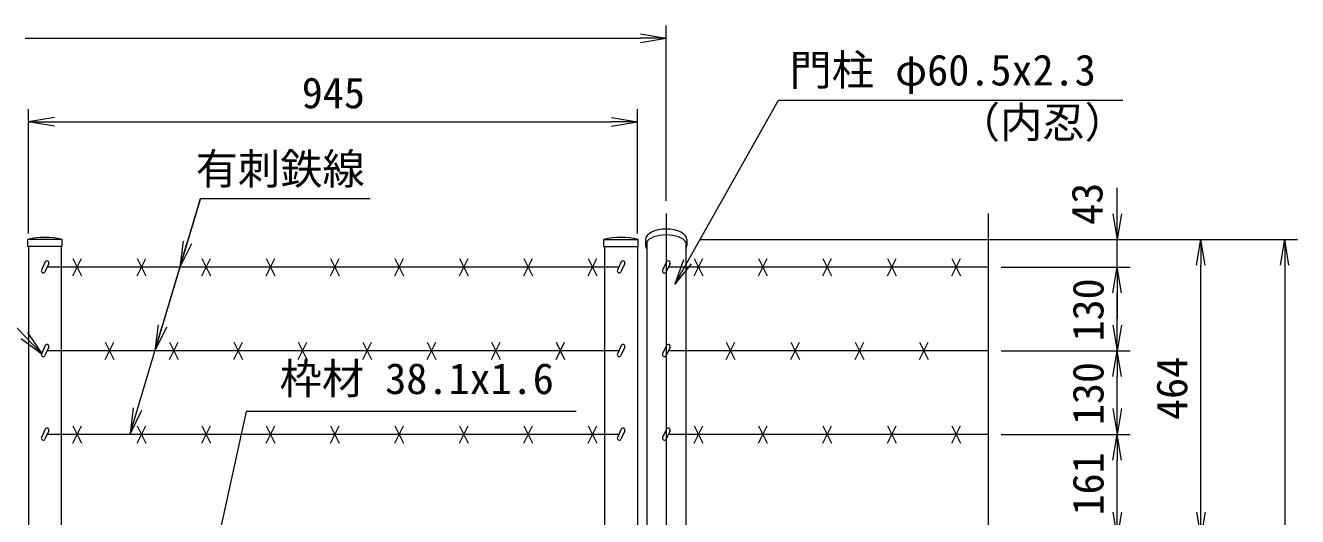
# Model space of a CAD drawing. Units: millimetres, scale not verified. Extents: x -4200 to 4200, y -2970 to 2970.
# Drawn here: x -2539 to -564, y 995 to 1758 of the extents above; entities that cross this region are included whole.
import ezdxf
from ezdxf.enums import TextEntityAlignment as Align

# ---------------------------------------------------------------- set-up
doc = ezdxf.new("R2010")
doc.units = ezdxf.units.MM
doc.header["$LTSCALE"] = 20
doc.linetypes.add('USER1', pattern=[50.8, 31.75, -6.35, 6.35, -6.35])
for name, color, linetype, lineweight in [('0-0_D-STR-TXT', 7, 'Continuous', 9), ('0-4_D-BMK', 2, 'USER1', 13), ('0-5_D-STR1', 1, 'Continuous', 18), ('0-8_D-STR3', 3, 'Continuous', 13), ('0-9_D-STR-DIM', 7, 'Continuous', 9), ('0-B_0', 7, 'Continuous', 9)]:
    doc.layers.add(name, color=color, linetype=linetype, lineweight=lineweight)
doc.styles.add('ＭＳ ゴシック', font='')
doc.styles.get('ＭＳ ゴシック').set_extended_font_data('MS Gothic')

# ---------------------------------------------------------------- blocks, each defined once
blk = doc.blocks.new('_Open')
at = {"layer": '0-B_0'}
blk.add_line((-20, 3.33), (0, 0), dxfattribs=at)
blk.add_lwpolyline([(-20, -3.33), (0, 0), (-20, 0)], dxfattribs=at)
blk = doc.blocks.new('MLeader9')
at = {"layer": '0-0_D-STR-TXT'}
blk.add_line((-2358.8, 1159.58), (-2376.64, 1123.17), dxfattribs=at)
for points in [[(-2365.19, 1161.49), (-2267.27, 1488.98), (-2011.06, 1488.98), (-2003.86, 1488.98)], [(-2371.57, 1163.4), (-2376.64, 1123.17), (-2365.19, 1161.49)]]:
    blk.add_lwpolyline(points, dxfattribs=at)
blk = doc.blocks.new('MLeader10')
at = {"layer": '0-0_D-STR-TXT'}
blk.add_line((-2535.88, 1280.78), (-2513.21, 1247.16), dxfattribs=at)
for points in [[(-2540.72, 1276.19), (-2766.16, 1514.11), (-3288.23, 1514.11), (-3295.43, 1514.11)], [(-2545.56, 1271.61), (-2513.21, 1247.16), (-2540.72, 1276.19)]]:
    blk.add_lwpolyline(points, dxfattribs=at)
blk = doc.blocks.new('MLeader11')
at = {"layer": '0-0_D-STR-TXT'}
blk.add_line((-1505.64, 1387.32), (-1531.08, 1355.74), dxfattribs=at)
for points in [[(-1511.45, 1390.59), (-1369.94, 1641.85), (-842.86, 1641.85), (-835.66, 1641.85)], [(-1517.26, 1393.87), (-1531.08, 1355.74), (-1511.45, 1390.59)]]:
    blk.add_lwpolyline(points, dxfattribs=at)

msp = doc.modelspace()

# ---------------------------------------------------------------- linework, layer by layer
at = {"layer": '0-0_D-STR-TXT'}
for q in [(-2337.44, 1254.28), (-2298.58, 1384.28)]:
    msp.add_line((-2267.27, 1488.98), q, dxfattribs=at)
msp.add_lwpolyline([(-1684.26, 1158.04), (-2196.32, 1158.04), (-2241.84, 950.13)], dxfattribs=at)
at = {"layer": '0-4_D-BMK'}
msp.add_line((-1544.32, 1465.52), (-1544.32, -868.63), dxfattribs=at)
at = {"layer": '0-5_D-STR1'}
for p, q in [((-2482.07, 1425.37), (-2535.27, 1425.37)), ((-2535.27, 1414.37), (-2535.27, 1425.37)), ((-2535.27, 1414.37), (-2535.27, 1425.37)), ((-2482.07, 1414.37), (-2482.07, 1425.37)), ((-1641.07, 1425.37), (-1587.87, 1425.37)), ((-1641.07, 1414.37), (-1641.07, 1425.37)), ((-1587.87, 1414.37), (-1587.87, 1425.37)), ((-1576.42, 1425.37), (-1576.42, 1416.35)), ((-1512.22, 1425.37), (-1512.22, 1416.35)), ((-2482.07, 1414.37), (-2535.27, 1414.37)), ((-2534.07, 1414.37), (-2534.07, 964.37)), ((-2483.27, 1414.37), (-2483.27, 964.37)), ((-1641.07, 1414.37), (-1587.87, 1414.37)), ((-1639.87, 1414.37), (-1639.87, 964.37)), ((-1589.07, 1414.37), (-1589.07, 964.37)), ((-1574.57, 1421.72), (-1574.57, 964.37)), ((-1514.07, 1421.72), (-1514.07, 964.37))]:
    msp.add_line(p, q, dxfattribs=at)
for centre in [(-2508.67, 1308.94), (-1614.47, 1308.94)]:
    msp.add_arc(centre, 119.43, 77.13052, 102.86948, dxfattribs=at)
for centre, start_param, end_param in [((-1544.32, 1416.35), 2.8004339, 6.6243441), ((-1544.32, 1425.37), 3.1415927, 6.2831853)]:
    msp.add_ellipse(centre, major_axis=(-32.1, 0), ratio=0.5, start_param=start_param, end_param=end_param, dxfattribs=at)
at = {"layer": '0-8_D-STR3'}
for p, q in [((-2508.24, 1390.4), (-2514.19, 1377.64)), ((-2502.8, 1387.86), (-2508.75, 1375.1)), ((-1617.78, 1382.37), (-2505.36, 1382.37)), ((-2465.38, 1395.78), (-2451.96, 1368.95)), ((-2465.38, 1368.95), (-2451.96, 1395.78)), ((-2365.38, 1395.78), (-2351.96, 1368.95)), ((-2365.38, 1368.95), (-2351.96, 1395.78)), ((-2265.38, 1395.78), (-2251.96, 1368.95)), ((-2265.38, 1368.95), (-2251.96, 1395.78)), ((-2165.38, 1395.78), (-2151.96, 1368.95)), ((-2165.38, 1368.95), (-2151.96, 1395.78)), ((-2065.38, 1395.78), (-2051.96, 1368.95)), ((-2065.38, 1368.95), (-2051.96, 1395.78)), ((-1965.38, 1395.78), (-1951.96, 1368.95)), ((-1965.38, 1368.95), (-1951.96, 1395.78)), ((-1865.38, 1395.78), (-1851.96, 1368.95)), ((-1865.38, 1368.95), (-1851.96, 1395.78)), ((-1765.38, 1395.78), (-1751.96, 1368.95)), ((-1765.38, 1368.95), (-1751.96, 1395.78)), ((-1665.38, 1395.78), (-1651.96, 1368.95)), ((-1665.38, 1368.95), (-1651.96, 1395.78)), ((-1614.04, 1390.4), (-1619.99, 1377.64)), ((-1608.6, 1387.86), (-1614.55, 1375.1)), ((-1543.89, 1390.4), (-1549.84, 1377.64)), ((-1538.45, 1387.86), (-1544.4, 1375.1)), ((-1044.32, 1382.37), (-1541.01, 1382.37)), ((-1501.03, 1395.78), (-1487.61, 1368.95)), ((-1501.03, 1368.95), (-1487.61, 1395.78)), ((-1401.03, 1395.78), (-1387.61, 1368.95)), ((-1401.03, 1368.95), (-1387.61, 1395.78)), ((-1301.03, 1395.78), (-1287.61, 1368.95)), ((-1301.03, 1368.95), (-1287.61, 1395.78)), ((-1201.03, 1395.78), (-1187.61, 1368.95)), ((-1201.03, 1368.95), (-1187.61, 1395.78)), ((-1101.03, 1395.78), (-1087.61, 1368.95)), ((-1101.03, 1368.95), (-1087.61, 1395.78)), ((-2415.38, 1265.78), (-2401.96, 1238.95)), ((-2415.38, 1238.95), (-2401.96, 1265.78)), ((-2315.38, 1265.78), (-2301.96, 1238.95)), ((-2315.38, 1238.95), (-2301.96, 1265.78)), ((-2215.38, 1265.78), (-2201.96, 1238.95)), ((-2215.38, 1238.95), (-2201.96, 1265.78)), ((-2115.38, 1265.78), (-2101.96, 1238.95)), ((-2115.38, 1238.95), (-2101.96, 1265.78)), ((-2015.38, 1265.78), (-2001.96, 1238.95)), ((-2015.38, 1238.95), (-2001.96, 1265.78)), ((-1915.38, 1265.78), (-1901.96, 1238.95)), ((-1915.38, 1238.95), (-1901.96, 1265.78)), ((-1815.38, 1265.78), (-1801.96, 1238.95)), ((-1815.38, 1238.95), (-1801.96, 1265.78)), ((-1715.38, 1265.78), (-1701.96, 1238.95)), ((-1715.38, 1238.95), (-1701.96, 1265.78)), ((-1451.03, 1265.78), (-1437.61, 1238.95)), ((-1451.03, 1238.95), (-1437.61, 1265.78)), ((-1351.03, 1265.78), (-1337.61, 1238.95)), ((-1351.03, 1238.95), (-1337.61, 1265.78)), ((-1251.03, 1265.78), (-1237.61, 1238.95)), ((-1251.03, 1238.95), (-1237.61, 1265.78)), ((-1151.03, 1265.78), (-1137.61, 1238.95)), ((-1151.03, 1238.95), (-1137.61, 1265.78)), ((-2508.24, 1260.4), (-2514.19, 1247.64)), ((-2502.8, 1257.86), (-2508.75, 1245.1)), ((-1617.78, 1252.37), (-2505.36, 1252.37)), ((-1614.04, 1260.4), (-1619.99, 1247.64)), ((-1608.6, 1257.86), (-1614.55, 1245.1)), ((-1543.89, 1260.4), (-1549.84, 1247.64)), ((-1538.45, 1257.86), (-1544.4, 1245.1)), ((-1044.32, 1252.37), (-1541.01, 1252.37)), ((-2508.24, 1130.4), (-2514.19, 1117.64)), ((-2502.8, 1127.86), (-2508.75, 1115.1)), ((-2465.38, 1135.78), (-2451.96, 1108.95)), ((-2465.38, 1108.95), (-2451.96, 1135.78)), ((-2365.38, 1135.78), (-2351.96, 1108.95)), ((-2365.38, 1108.95), (-2351.96, 1135.78)), ((-2265.38, 1135.78), (-2251.96, 1108.95)), ((-2265.38, 1108.95), (-2251.96, 1135.78)), ((-2165.38, 1135.78), (-2151.96, 1108.95)), ((-2165.38, 1108.95), (-2151.96, 1135.78)), ((-2065.38, 1135.78), (-2051.96, 1108.95)), ((-2065.38, 1108.95), (-2051.96, 1135.78)), ((-1965.38, 1135.78), (-1951.96, 1108.95)), ((-1965.38, 1108.95), (-1951.96, 1135.78)), ((-1865.38, 1135.78), (-1851.96, 1108.95)), ((-1865.38, 1108.95), (-1851.96, 1135.78)), ((-1765.38, 1135.78), (-1751.96, 1108.95)), ((-1765.38, 1108.95), (-1751.96, 1135.78)), ((-1665.38, 1135.78), (-1651.96, 1108.95)), ((-1665.38, 1108.95), (-1651.96, 1135.78)), ((-1614.04, 1130.4), (-1619.99, 1117.64)), ((-1608.6, 1127.86), (-1614.55, 1115.1)), ((-1543.89, 1130.4), (-1549.84, 1117.64)), ((-1538.45, 1127.86), (-1544.4, 1115.1)), ((-1501.03, 1135.78), (-1487.61, 1108.95)), ((-1501.03, 1108.95), (-1487.61, 1135.78)), ((-1401.03, 1135.78), (-1387.61, 1108.95)), ((-1401.03, 1108.95), (-1387.61, 1135.78)), ((-1301.03, 1135.78), (-1287.61, 1108.95)), ((-1301.03, 1108.95), (-1287.61, 1135.78)), ((-1201.03, 1135.78), (-1187.61, 1108.95)), ((-1201.03, 1108.95), (-1187.61, 1135.78)), ((-1101.03, 1135.78), (-1087.61, 1108.95)), ((-1101.03, 1108.95), (-1087.61, 1135.78)), ((-1617.78, 1122.37), (-2505.36, 1122.37)), ((-1044.32, 1122.37), (-1541.01, 1122.37))]:
    msp.add_line(p, q, dxfattribs=at)
for centre, start, end in [((-2505.52, 1389.13), 334.99524, 154.99707), ((-1611.32, 1389.13), 334.99524, 154.99707), ((-1541.17, 1389.13), 334.99524, 154.99707), ((-2511.47, 1376.37), 154.99707, 334.99524), ((-1617.27, 1376.37), 154.99707, 334.99524), ((-1547.12, 1376.37), 154.99707, 334.99524), ((-2511.47, 1246.37), 154.99707, 334.99524), ((-2505.52, 1259.13), 334.99524, 154.99707), ((-1617.27, 1246.37), 154.99707, 334.99524), ((-1611.32, 1259.13), 334.99524, 154.99707), ((-1547.12, 1246.37), 154.99707, 334.99524), ((-1541.17, 1259.13), 334.99524, 154.99707), ((-2505.52, 1129.13), 334.99524, 154.99707), ((-1611.32, 1129.13), 334.99524, 154.99707), ((-1541.17, 1129.13), 334.99524, 154.99707), ((-2511.47, 1116.37), 154.99707, 334.99524), ((-1617.27, 1116.37), 154.99707, 334.99524), ((-1547.12, 1116.37), 154.99707, 334.99524)]:
    msp.add_arc(centre, 3, start, end, dxfattribs=at)
at = {"layer": '0-9_D-STR-DIM'}
for p, q in [((-1544.32, 1485.52), (-1544.32, 1758.03)), ((-2539.32, 1738.03), (-1584.32, 1738.03)), ((-2534.07, 1434.37), (-2534.07, 1628.03)), ((-1589.07, 1434.37), (-1589.07, 1628.03)), ((-2494.07, 1608.03), (-1629.07, 1608.03)), ((-844.32, 1465.37), (-844.32, 1505.37)), ((-1044.32, 1465.52), (-1044.32, 215.59)), ((-1492.22, 1425.37), (-564.32, 1425.37)), ((-1492.22, 1425.37), (-694.32, 1425.37)), ((-1492.22, 1425.37), (-824.32, 1425.37)), ((-844.32, 1382.37), (-844.32, 1425.37)), ((-1024.32, 1382.37), (-824.32, 1382.37)), ((-1024.32, 1382.37), (-824.32, 1382.37)), ((-714.32, 1001.37), (-714.32, 1385.37)), ((-584.32, 1385.37), (-584.32, -498.63)), ((-844.32, 1292.37), (-844.32, 1342.37)), ((-844.32, 1342.37), (-844.32, 1302.37)), ((-1024.32, 1252.37), (-824.32, 1252.37)), ((-1024.32, 1252.37), (-824.32, 1252.37)), ((-844.32, 1162.37), (-844.32, 1212.37)), ((-1024.32, 1122.37), (-824.32, 1122.37)), ((-1004.32, 1122.37), (-824.32, 1122.37)), ((-844.32, 1001.37), (-844.32, 1082.37))]:
    msp.add_line(p, q, dxfattribs=at)

# ---------------------------------------------------------------- block references
at = {"layer": '0-0_D-STR-TXT'}
for name in ['MLeader11', 'MLeader10', 'MLeader9']:
    msp.add_blockref(name, (0, 0), dxfattribs=at)
at = {"layer": '0-0_D-STR-TXT', "xscale": 2, "yscale": 2, "rotation": 253.35412}
for p in [(-2299.15, 1382.37), (-2338.02, 1252.37)]:
    msp.add_blockref('_Open', p, dxfattribs=at)
at = {"layer": '0-9_D-STR-DIM', "xscale": 2, "yscale": 2}
for p in [(-1544.32, 1738.03), (-1589.07, 1608.03)]:
    msp.add_blockref('_Open', p, dxfattribs=at)
for p, rotation in [((-2534.07, 1608.03), 180), ((-844.32, 1425.37), 270), ((-714.32, 1425.37), 90), ((-584.32, 1425.37), 90), ((-844.32, 1382.37), 90), ((-844.32, 1382.37), 90), ((-844.32, 1252.37), 270), ((-844.32, 1252.37), 90), ((-844.32, 1122.37), 270), ((-844.32, 1122.37), 90), ((-844.32, 961.37), 270), ((-714.32, 961.37), 270)]:
    msp.add_blockref('_Open', p, dxfattribs=dict(at, rotation=rotation))

# ---------------------------------------------------------------- texts
at = {"layer": '0-0_D-STR-TXT', "style": 'ＭＳ ゴシック'}
for s, p in [('門柱 φ60.5x2.3', (-1352.89, 1650.22)), ('（内忍）', (-1091.73, 1568.94)), ('有刺鉄線', (-2274.64, 1496.65)), ('枠材 38.1x1.6', (-2144.38, 1170.63))]:
    msp.add_text(s, height=48.09, dxfattribs=at).set_placement(p, align=Align.BOTTOM_LEFT)
at = {"layer": '0-9_D-STR-DIM', "style": 'ＭＳ ゴシック'}
msp.add_text('945', height=48.09, dxfattribs=at).set_placement((-2110.05, 1614.78), align=Align.BOTTOM_LEFT)
for s, p in [('43', (-852.63, 1448.03)), ('130', (-851.07, 1266.72)), ('130', (-851.07, 1136.72)), ('464', (-721.07, 1144.74)), ('161', (-851.07, 996.29))]:
    msp.add_text(s, height=48.09, rotation=90, dxfattribs=at).set_placement(p, align=Align.BOTTOM_LEFT)

doc.saveas('drawing.dxf')
